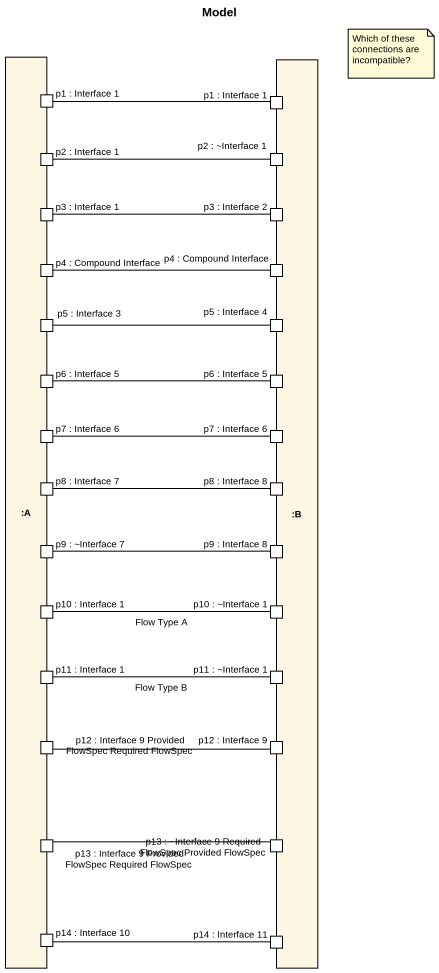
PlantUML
@startuml
title Model
rectangle ":A" as A {
  port "p1 : Interface 1" as p1_Interface_1
  port "p2 : Interface 1" as p2_Interface_1
  port "p3 : Interface 1" as p3_Interface_1
  port "p4 : Compound Interface" as p4_Compound_Interface
  port "p5 : Interface 3" as p5_Interface_3
  port "p6 : Interface 5" as p6_Interface_5
  port "p7 : Interface 6" as p7_Interface_6
  port "p8 : Interface 7" as p8_Interface_7
  port "p9 : ~Interface 7" as p9_Interface_7
  port "p10 : Interface 1" as p10_Interface_1
  port "p11 : Interface 1" as p11_Interface_1
  port "p12 : Interface 9 Provided FlowSpec Required FlowSpec" as p12_Interface_9_Provided
  port "p13 : Interface 9 Provided FlowSpec Required FlowSpec" as p13_Interface_9_Provided
  port "p14 : Interface 10" as p14_Interface_10
}
rectangle ":B" as B {
  port "p1 : Interface 1" as p1_Interface_1_2
  port "p2 : ~Interface 1" as p2_Interface_1_2
  port "p3 : Interface 2" as p3_Interface_2
  port "p4 : Compound Interface" as p4_Compound_Interface_2
  port "p5 : Interface 4" as p5_Interface_4
  port "p6 : Interface 5" as p6_Interface_5_2
  port "p7 : Interface 6" as p7_Interface_6_2
  port "p8 : Interface 8" as p8_Interface_8
  port "p9 : Interface 8" as p9_Interface_8
  port "p10 : ~Interface 1" as p10_Interface_1_2
  port "p11 : ~Interface 1" as p11_Interface_1_2
  port "p12 : Interface 9" as p12_Interface_9
  port "p13 : ~Interface 9 Required FlowSpec Provided FlowSpec" as p13_Interface_9_Required
  port "p14 : Interface 11" as p14_Interface_11
}
p1_Interface_1 -right- p1_Interface_1_2
p2_Interface_1 -right- p2_Interface_1_2
p3_Interface_1 -right- p3_Interface_2
p4_Compound_Interface -right- p4_Compound_Interface_2
p5_Interface_3 -right- p5_Interface_4
p6_Interface_5 -right- p6_Interface_5_2
p7_Interface_6_2 -left- p7_Interface_6
p8_Interface_7 -right- p8_Interface_8
p9_Interface_7 -right- p9_Interface_8
p10_Interface_1 -right- p10_Interface_1_2 : Flow Type A
p11_Interface_1 -right- p11_Interface_1_2 : Flow Type B
p12_Interface_9_Provided -right- p12_Interface_9
p13_Interface_9_Required -left- p13_Interface_9_Provided
p14_Interface_10 -right- p14_Interface_11
note as N1
  Which of these connections are incompatible?
end note
@enduml
